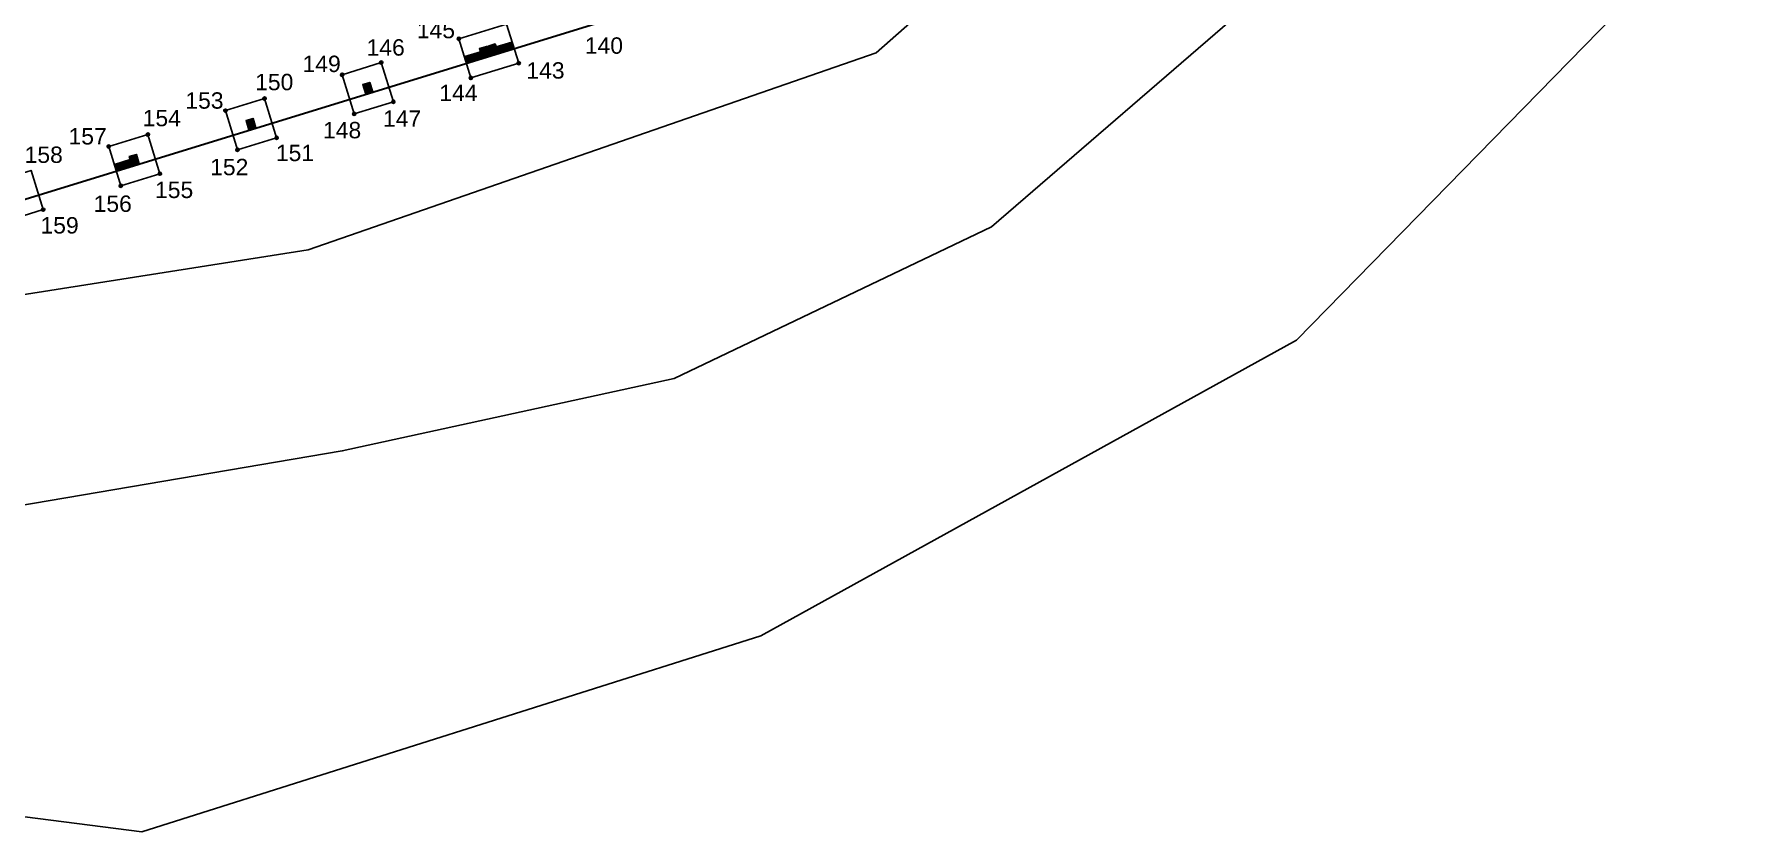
# Model space of a CAD drawing. Header units: metres. Extents: x 7509067 to 7509712, y 4726925 to 4727058.
# Drawn here: x 7509438.9 to 7509543.6, y 4726936.6 to 4726985.3 of the extents above; entities that cross this region are included whole.
import ezdxf

# ---------------------------------------------------------------- set-up
doc = ezdxf.new("R2010")
doc.units = ezdxf.units.M
doc.header["$PDMODE"] = 32
doc.header["$PDSIZE"] = 0.2
doc.layers.add('muri', color=7, linetype='Continuous', lineweight=40)
doc.layers.add('Shtyllat', color=1, linetype='Continuous', lineweight=25)
doc.layers.add('Parcela_Bazë', color=7, linetype='Continuous')
doc.layers.add('Pikat e shputave', color=1, linetype='Continuous')
doc.styles.get("Standard").update_dxf_attribs({"font": 'arial.ttf'})
pattern_1 = [(152.13, (7507569.8459, 4719710.250883), (-0.02968415523, -0.0561346678), []), (242.13, (7507569.8459, 4719710.250883), (0.0561346678, -0.02968415523), [])]

msp = doc.modelspace()

# ---------------------------------------------------------------- hatches: boundary and pattern name
at = {"layer": 'Shtyllat'}
h = msp.add_hatch(dxfattribs=at)
h.set_pattern_fill('ANSI37', color=256, scale=0.02, angle=107.13, style=0)
h.set_pattern_definition(pattern_1)
h.paths.add_polyline_path([(7509466.125, 4726984.028), (7509466.074, 4726984.196), (7509465.118, 4726983.901), (7509465.169, 4726983.734)])
h.paths.add_polyline_path([(7509465.169, 4726983.734), (7509465.236, 4726983.519), (7509466.191, 4726983.813), (7509466.125, 4726984.028)])
h = msp.add_hatch(dxfattribs=at)
h.set_pattern_fill('ANSI37', color=256, scale=0.02, angle=107.13, style=0)
h.set_pattern_definition(pattern_1)
h.paths.add_polyline_path([(7509466.23, 4726984.453), (7509466.015, 4726984.387), (7509466.125, 4726984.028), (7509466.34, 4726984.095)])
h.paths.add_polyline_path([(7509466.34, 4726984.095), (7509466.125, 4726984.028), (7509466.191, 4726983.813), (7509466.406, 4726983.88)])
h.paths.add_polyline_path([(7509466.555, 4726984.161), (7509466.34, 4726984.095), (7509466.406, 4726983.88), (7509466.621, 4726983.946)])
h.paths.add_polyline_path([(7509466.445, 4726984.519), (7509466.23, 4726984.453), (7509466.34, 4726984.095), (7509466.555, 4726984.161)])
h = msp.add_hatch(dxfattribs=at)
h.set_pattern_fill('ANSI37', color=256, scale=0.02, angle=107.13, style=0)
h.set_pattern_definition(pattern_1)
h.paths.add_polyline_path([(7509466.755, 4726984.615), (7509466.54, 4726984.549), (7509466.651, 4726984.19), (7509466.866, 4726984.257)])
h.paths.add_polyline_path([(7509466.866, 4726984.257), (7509466.651, 4726984.19), (7509466.717, 4726983.975), (7509466.932, 4726984.042)])
h.paths.add_polyline_path([(7509467.081, 4726984.323), (7509466.866, 4726984.257), (7509466.932, 4726984.042), (7509467.147, 4726984.108)])
h.paths.add_polyline_path([(7509466.97, 4726984.681), (7509466.755, 4726984.615), (7509466.866, 4726984.257), (7509467.081, 4726984.323)])
h = msp.add_hatch(dxfattribs=at)
h.set_pattern_fill('ANSI37', color=256, scale=0.02, angle=107.13, style=0)
h.set_pattern_definition(pattern_1)
h.paths.add_polyline_path([(7509468.036, 4726984.617), (7509467.985, 4726984.785), (7509467.029, 4726984.49), (7509467.081, 4726984.323)])
h.paths.add_polyline_path([(7509467.081, 4726984.323), (7509467.147, 4726984.108), (7509468.103, 4726984.402), (7509468.036, 4726984.617)])
h = msp.add_hatch(dxfattribs=at)
h.set_pattern_fill('ANSI37', color=256, scale=0.02, angle=107.13, style=0)
h.set_pattern_definition(pattern_1)
h.paths.add_polyline_path([(7509459.414, 4726982.038), (7509459.198, 4726981.972), (7509459.287, 4726981.685), (7509459.502, 4726981.751)])
h.paths.add_polyline_path([(7509459.198, 4726981.972), (7509458.983, 4726981.906), (7509459.072, 4726981.619), (7509459.287, 4726981.685)])
h.paths.add_polyline_path([(7509459.11, 4726982.259), (7509458.895, 4726982.192), (7509458.983, 4726981.906), (7509459.198, 4726981.972)])
h.paths.add_polyline_path([(7509459.325, 4726982.325), (7509459.11, 4726982.259), (7509459.198, 4726981.972), (7509459.414, 4726982.038)])
h = msp.add_hatch(dxfattribs=at)
h.set_pattern_fill('ANSI37', color=256, scale=0.02, angle=107.13, style=0)
h.set_pattern_definition(pattern_1)
h.paths.add_polyline_path([(7509452.294, 4726979.844), (7509452.079, 4726979.778), (7509452.167, 4726979.491), (7509452.382, 4726979.557)])
h.paths.add_polyline_path([(7509452.079, 4726979.778), (7509451.864, 4726979.711), (7509451.952, 4726979.425), (7509452.167, 4726979.491)])
h.paths.add_polyline_path([(7509451.991, 4726980.064), (7509451.776, 4726979.998), (7509451.864, 4726979.711), (7509452.079, 4726979.778)])
h.paths.add_polyline_path([(7509452.206, 4726980.131), (7509451.991, 4726980.064), (7509452.079, 4726979.778), (7509452.294, 4726979.844)])
h = msp.add_hatch(dxfattribs=at)
h.set_pattern_fill('ANSI37', color=256, scale=0.02, angle=107.13, style=0)
h.set_pattern_definition(pattern_1)
h.paths.add_polyline_path([(7509445.174, 4726977.65), (7509444.959, 4726977.583), (7509445.048, 4726977.297), (7509445.263, 4726977.363)])
h.paths.add_polyline_path([(7509444.959, 4726977.583), (7509444.744, 4726977.517), (7509444.833, 4726977.23), (7509445.048, 4726977.297)])
h.paths.add_polyline_path([(7509444.871, 4726977.87), (7509444.656, 4726977.804), (7509444.744, 4726977.517), (7509444.959, 4726977.583)])
h.paths.add_polyline_path([(7509445.086, 4726977.936), (7509444.871, 4726977.87), (7509444.959, 4726977.583), (7509445.174, 4726977.65)])
h = msp.add_hatch(dxfattribs=at)
h.set_pattern_fill('ANSI37', color=256, scale=0.02, angle=107.13, style=0)
h.set_pattern_definition(pattern_1)
h.paths.add_polyline_path([(7509444.767, 4726977.445), (7509444.715, 4726977.613), (7509443.759, 4726977.318), (7509443.811, 4726977.151)])
h.paths.add_polyline_path([(7509443.811, 4726977.151), (7509443.877, 4726976.936), (7509444.833, 4726977.23), (7509444.767, 4726977.445)])

# ---------------------------------------------------------------- linework, layer by layer
at = {"color": 252}
for points in [[(7509464.755, 4726984.993), (7509467.67, 4726985.891), (7509468.406, 4726983.502), (7509465.492, 4726982.604), (7509464.755, 4726984.993)], [(7509457.636, 4726982.798), (7509460.025, 4726983.535), (7509460.761, 4726981.146), (7509458.372, 4726980.409), (7509457.636, 4726982.798)], [(7509450.516, 4726980.604), (7509452.905, 4726981.34), (7509453.642, 4726978.951), (7509451.253, 4726978.215), (7509450.516, 4726980.604)], [(7509443.397, 4726978.41), (7509445.786, 4726979.146), (7509446.522, 4726976.757), (7509444.133, 4726976.021), (7509443.397, 4726978.41)], [(7509436.277, 4726976.215), (7509438.666, 4726976.952), (7509439.403, 4726974.563), (7509437.014, 4726973.826), (7509436.277, 4726976.215)]]:
    msp.add_lwpolyline(points, dxfattribs=at)
for p in [(7509464.755, 4726984.993), (7509460.025, 4726983.535), (7509468.406, 4726983.502), (7509457.636, 4726982.798), (7509465.492, 4726982.604), (7509452.905, 4726981.34), (7509460.761, 4726981.146), (7509450.516, 4726980.604), (7509458.372, 4726980.409), (7509445.786, 4726979.146), (7509453.642, 4726978.951), (7509443.397, 4726978.41), (7509451.253, 4726978.215), (7509446.522, 4726976.757), (7509444.133, 4726976.021), (7509439.403, 4726974.563)]:
    msp.add_point(p)
at = {"layer": 'muri', "lineweight": 30}
msp.add_lwpolyline([(7509387.351, 4726959.514), (7509488.506, 4726990.691), (7509488.064, 4726992.124), (7509490.599, 4726992.906, 0.277233), (7509494.724, 4726997.506)], format="xyb", dxfattribs=at)
at = {"layer": 'Parcela_Bazë', "color": 7, "linetype": 'Continuous'}
for points in [[(7509435.773, 4726969.001), (7509455.572, 4726972.112), (7509490.22, 4726984.132), (7509503.702, 4726996.051), (7509513.469, 4727011.06), (7509520.144, 4727028.834), (7509522.161, 4727035.397), (7509521.697, 4727036.044), (7509429.575, 4727017.146)], [(7509407.666, 4726941.434), (7509445.418, 4726936.603), (7509483.172, 4726948.55), (7509515.84, 4726966.599), (7509543.552, 4726994.945), (7509538.82, 4727012.208), (7509531.873, 4727021.879), (7509525.412, 4727005.1), (7509513.418, 4726987.493), (7509497.237, 4726973.506), (7509477.894, 4726964.262), (7509457.639, 4726959.843), (7509437.803, 4726956.466)]]:
    msp.add_lwpolyline(points, dxfattribs=at)
at = {"layer": 'Shtyllat', "color": 0}
for points in [[(7509465.118, 4726983.901), (7509466.074, 4726984.196), (7509466.191, 4726983.813), (7509465.236, 4726983.519), (7509465.118, 4726983.901)], [(7509467.029, 4726984.49), (7509467.985, 4726984.785), (7509468.103, 4726984.402), (7509467.147, 4726984.108), (7509467.029, 4726984.49)], [(7509443.759, 4726977.318), (7509444.715, 4726977.613), (7509444.833, 4726977.23), (7509443.877, 4726976.936), (7509443.759, 4726977.318)]]:
    msp.add_lwpolyline(points, dxfattribs=at)
for points in [[(7509466.621, 4726983.946), (7509466.191, 4726983.813), (7509466.015, 4726984.387), (7509466.445, 4726984.519)], [(7509467.147, 4726984.108), (7509466.717, 4726983.975), (7509466.54, 4726984.549), (7509466.97, 4726984.681)], [(7509459.502, 4726981.751), (7509459.072, 4726981.619), (7509458.895, 4726982.192), (7509459.325, 4726982.325)], [(7509452.382, 4726979.557), (7509451.952, 4726979.425), (7509451.776, 4726979.998), (7509452.206, 4726980.131)], [(7509445.263, 4726977.363), (7509444.833, 4726977.23), (7509444.656, 4726977.804), (7509445.086, 4726977.936)]]:
    msp.add_lwpolyline(points, close=True, dxfattribs=at)

# ---------------------------------------------------------------- texts
at = {"layer": 'Pikat e shputave', "color": 0, "char_height": 1, "attachment_point": 1}
for s, insert in [('145', (7509462.191, 4726986.021)), ('146', (7509459.126, 4726984.962)), ('140', (7509472.438, 4726985.077)), ('149', (7509455.221, 4726983.96)), ('143', (7509468.874, 4726983.559)), ('150', (7509452.329, 4726982.849)), ('144', (7509463.563, 4726982.188)), ('153', (7509448.073, 4726981.724)), ('154', (7509445.47, 4726980.651)), ('148', (7509456.47, 4726979.917)), ('147', (7509460.128, 4726980.62)), ('157', (7509440.948, 4726979.539)), ('158', (7509438.269, 4726978.414)), ('151', (7509453.596, 4726978.524)), ('152', (7509449.586, 4726977.663)), ('155', (7509446.224, 4726976.269)), ('156', (7509442.478, 4726975.425)), ('159', (7509439.236, 4726974.107))]:
    msp.add_mtext_dynamic_manual_height_columns(s, width=0.22305, gutter_width=1, heights=[0], dxfattribs=dict(at, insert=insert))

doc.saveas('drawing.dxf')
